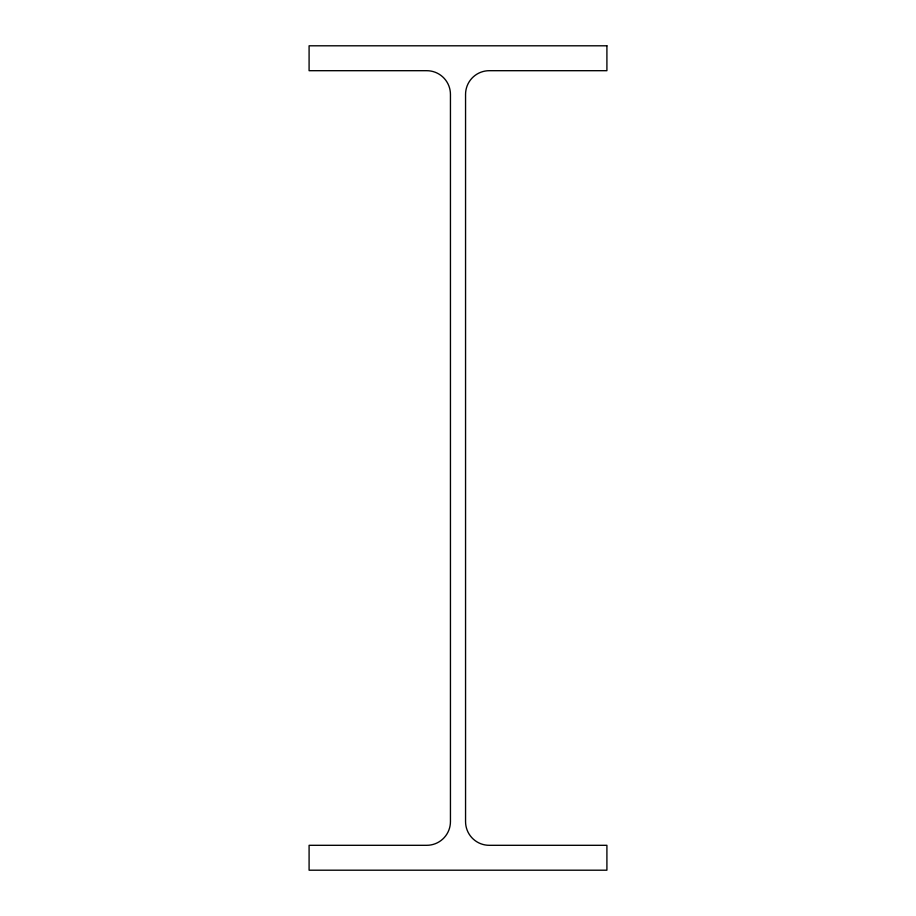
<?xml version="1.0" encoding="UTF-8"?>
<svg xmlns="http://www.w3.org/2000/svg" width="916" height="916" viewBox="0 0 916 916"><rect width="100%" height="100%" fill="white"/><g stroke="black" fill="none" stroke-linecap="round" stroke-linejoin="round"><path stroke-width="1.37" d="M606.907 45.8L309.093 45.8L309.093 70.692L426.741 70.692A23.701 23.701 0 0 1 450.443 94.394L450.443 821.606A23.701 23.701 0 0 1 426.741 845.308L309.093 845.308L309.093 870.2L606.907 870.2L606.907 845.308L489.259 845.308A23.701 23.701 0 0 1 465.557 821.606L465.557 94.394A23.701 23.701 0 0 1 489.259 70.692L606.907 70.692L606.907 45.8"/></g></svg>
